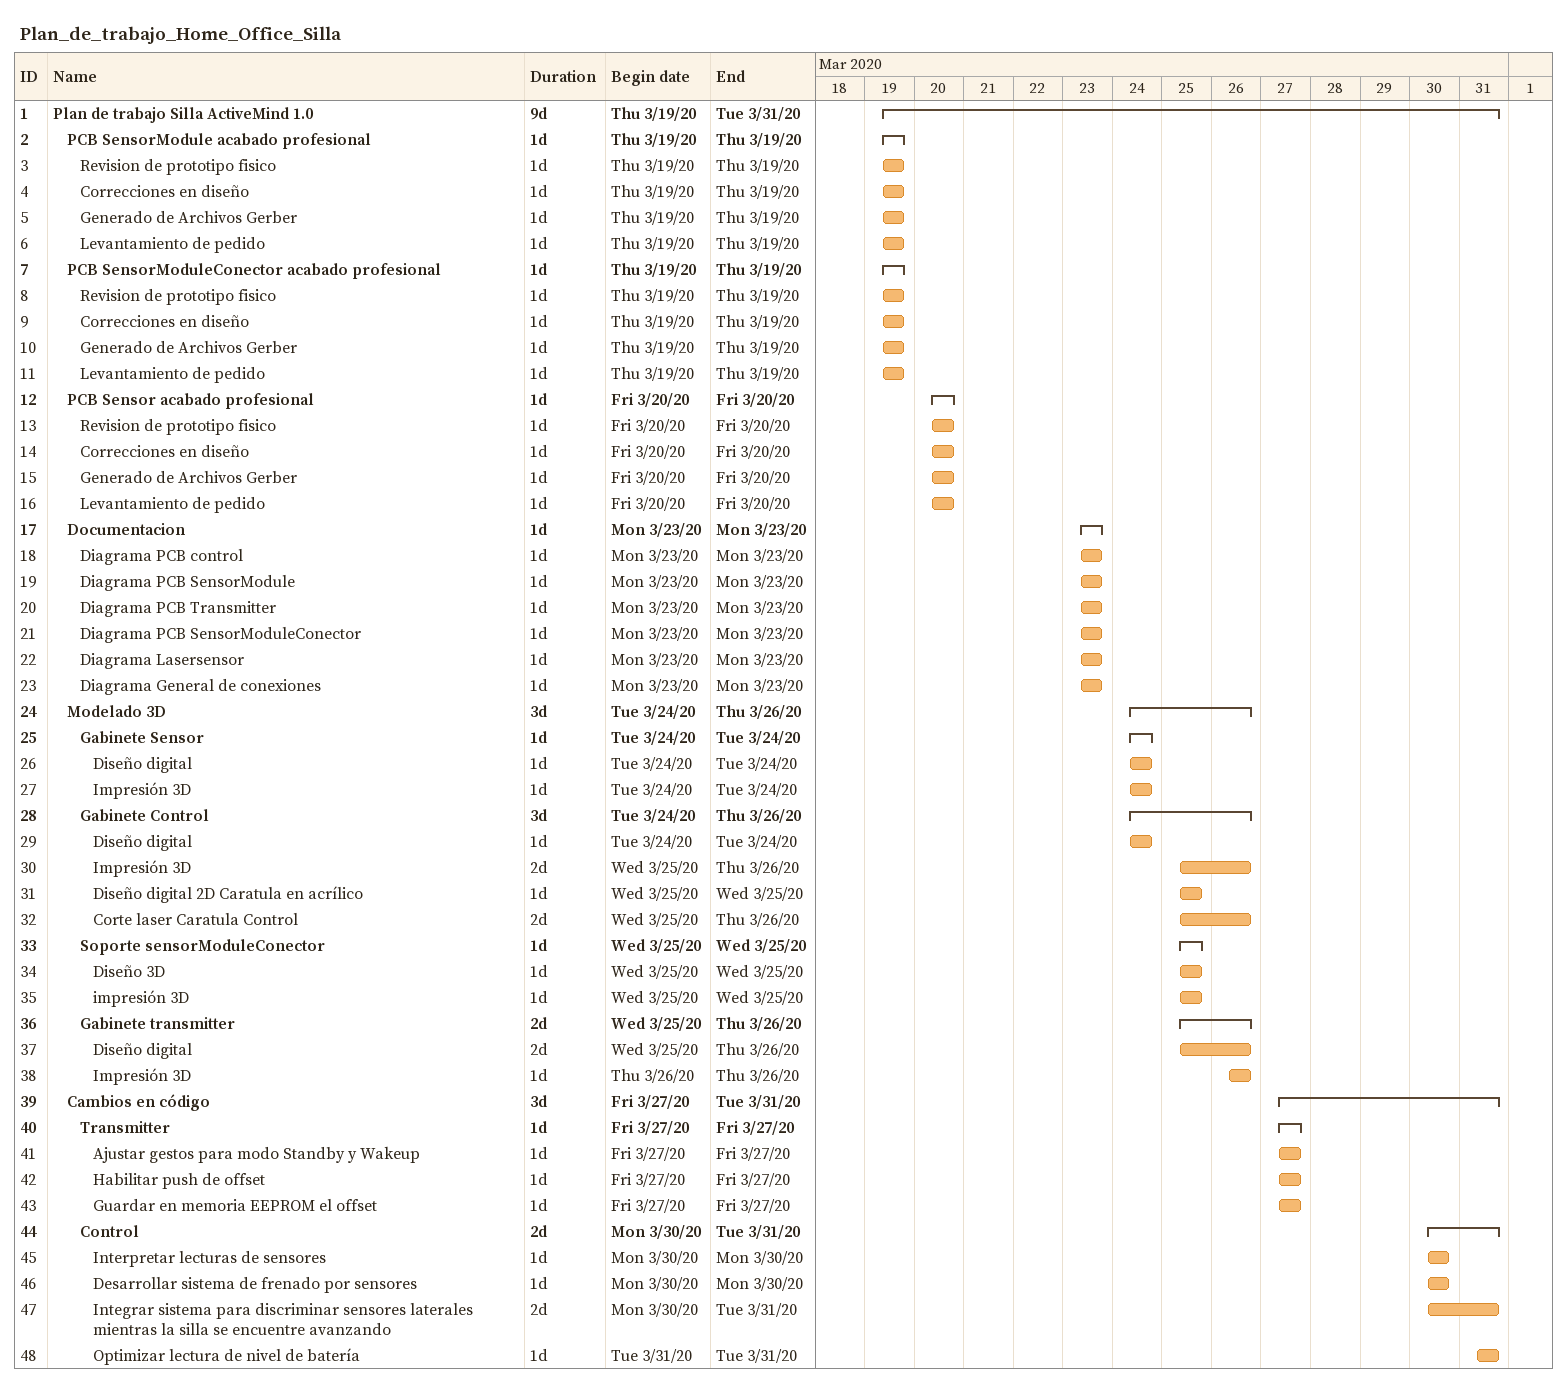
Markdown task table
Plan_de_trabajo_Home_Office_Silla

| ID | Level | Task | Duration | Start | Finish |
|---|---|---|---|---|---|
| 1 | 1 | **Plan de trabajo Silla ActiveMind 1.0** | 9d | 2020-03-19 | 2020-03-31 |
| 2 | 2 | **PCB SensorModule acabado profesional** | 1d | 2020-03-19 | 2020-03-19 |
| 3 | 3 | Revision de prototipo fisico | 1d | 2020-03-19 | 2020-03-19 |
| 4 | 3 | Correcciones en diseño | 1d | 2020-03-19 | 2020-03-19 |
| 5 | 3 | Generado de Archivos Gerber | 1d | 2020-03-19 | 2020-03-19 |
| 6 | 3 | Levantamiento de pedido | 1d | 2020-03-19 | 2020-03-19 |
| 7 | 2 | **PCB SensorModuleConector acabado profesional** | 1d | 2020-03-19 | 2020-03-19 |
| 8 | 3 | Revision de prototipo fisico | 1d | 2020-03-19 | 2020-03-19 |
| 9 | 3 | Correcciones en diseño | 1d | 2020-03-19 | 2020-03-19 |
| 10 | 3 | Generado de Archivos Gerber | 1d | 2020-03-19 | 2020-03-19 |
| 11 | 3 | Levantamiento de pedido | 1d | 2020-03-19 | 2020-03-19 |
| 12 | 2 | **PCB Sensor acabado profesional** | 1d | 2020-03-20 | 2020-03-20 |
| 13 | 3 | Revision de prototipo fisico | 1d | 2020-03-20 | 2020-03-20 |
| 14 | 3 | Correcciones en diseño | 1d | 2020-03-20 | 2020-03-20 |
| 15 | 3 | Generado de Archivos Gerber | 1d | 2020-03-20 | 2020-03-20 |
| 16 | 3 | Levantamiento de pedido | 1d | 2020-03-20 | 2020-03-20 |
| 17 | 2 | **Documentacion** | 1d | 2020-03-23 | 2020-03-23 |
| 18 | 3 | Diagrama PCB control | 1d | 2020-03-23 | 2020-03-23 |
| 19 | 3 | Diagrama PCB SensorModule | 1d | 2020-03-23 | 2020-03-23 |
| 20 | 3 | Diagrama PCB Transmitter | 1d | 2020-03-23 | 2020-03-23 |
| 21 | 3 | Diagrama PCB SensorModuleConector | 1d | 2020-03-23 | 2020-03-23 |
| 22 | 3 | Diagrama Lasersensor | 1d | 2020-03-23 | 2020-03-23 |
| 23 | 3 | Diagrama General de conexiones | 1d | 2020-03-23 | 2020-03-23 |
| 24 | 2 | **Modelado 3D** | 3d | 2020-03-24 | 2020-03-26 |
| 25 | 3 | **Gabinete Sensor** | 1d | 2020-03-24 | 2020-03-24 |
| 26 | 4 | Diseño digital | 1d | 2020-03-24 | 2020-03-24 |
| 27 | 4 | Impresión 3D | 1d | 2020-03-24 | 2020-03-24 |
| 28 | 3 | **Gabinete Control** | 3d | 2020-03-24 | 2020-03-26 |
| 29 | 4 | Diseño digital | 1d | 2020-03-24 | 2020-03-24 |
| 30 | 4 | Impresión 3D | 2d | 2020-03-25 | 2020-03-26 |
| 31 | 4 | Diseño digital 2D Caratula en acrílico | 1d | 2020-03-25 | 2020-03-25 |
| 32 | 4 | Corte laser Caratula Control | 2d | 2020-03-25 | 2020-03-26 |
| 33 | 3 | **Soporte sensorModuleConector** | 1d | 2020-03-25 | 2020-03-25 |
| 34 | 4 | Diseño 3D | 1d | 2020-03-25 | 2020-03-25 |
| 35 | 4 | impresión 3D | 1d | 2020-03-25 | 2020-03-25 |
| 36 | 3 | **Gabinete transmitter** | 2d | 2020-03-25 | 2020-03-26 |
| 37 | 4 | Diseño digital | 2d | 2020-03-25 | 2020-03-26 |
| 38 | 4 | Impresión 3D | 1d | 2020-03-26 | 2020-03-26 |
| 39 | 2 | **Cambios en código** | 3d | 2020-03-27 | 2020-03-31 |
| 40 | 3 | **Transmitter** | 1d | 2020-03-27 | 2020-03-27 |
| 41 | 4 | Ajustar gestos para modo Standby y Wakeup | 1d | 2020-03-27 | 2020-03-27 |
| 42 | 4 | Habilitar push de offset | 1d | 2020-03-27 | 2020-03-27 |
| 43 | 4 | Guardar en memoria EEPROM el offset | 1d | 2020-03-27 | 2020-03-27 |
| 44 | 3 | **Control** | 2d | 2020-03-30 | 2020-03-31 |
| 45 | 4 | Interpretar lecturas de sensores | 1d | 2020-03-30 | 2020-03-30 |
| 46 | 4 | Desarrollar sistema de frenado por sensores | 1d | 2020-03-30 | 2020-03-30 |
| 47 | 4 | Integrar sistema para discriminar sensores laterales mientras la silla se encuentre avanzando | 2d | 2020-03-30 | 2020-03-31 |
| 48 | 4 | Optimizar lectura de nivel de batería | 1d | 2020-03-31 | 2020-03-31 |
